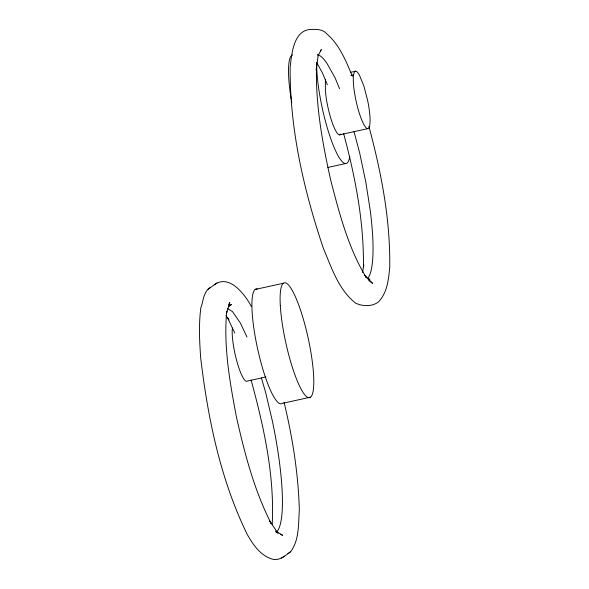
<?xml version="1.0" encoding="UTF-8"?>
<svg xmlns="http://www.w3.org/2000/svg" width="589" height="589" viewBox="0 0 589 589"><rect width="100%" height="100%" fill="white"/><g stroke="black" fill="none" stroke-linecap="round" stroke-linejoin="round"><path stroke-width="0.88" d="M272.206 524.262C274.673 475.485 263.879 426.922 251.128 380.111M226.441 313.444L226.728 311.213C223.437 346.693 229.865 382.151 236.41 416.902C244.641 453.375 254.087 490.041 271.176 523.511L269.674 521.103L278.067 533.251L275.667 531.123L282.683 535.327L280.401 534.223M232.464 328.088L232.221 329.899A29.398 5.706 77.6 0 0 237.566 363.759A29.398 5.706 77.6 0 0 247.395 381.061L265.882 376.997M316.116 70.032L318.332 54.497M362.655 272.479L363.759 264.711L363.406 267.458C364.112 222.075 355.3 177.068 343.586 133.408M226.588 313.348L229.747 302.466L228.753 304.734M353.555 74.803L354.387 72.042A29.398 5.706 77.6 0 1 359.489 75.267L363.847 85.957L367.624 100.388A29.398 5.706 77.6 0 1 370.106 120.576L369.826 125.045A29.398 5.706 77.6 0 1 359.533 113.891A29.398 5.706 77.6 0 1 353.555 74.803L350.911 75.385M317.92 55.837L321.388 49.572L320.328 50.875M210.729 287.314C203.293 291.253 203.529 300.891 200.834 307.789C198.67 324.377 199.494 341.083 200.672 357.714C207.836 418.33 220.389 479.453 247.321 534.606C253.248 544.788 259.933 555.015 271.691 558.932C279.002 561.531 285.164 555.692 290.598 551.753C299.492 540.032 298.292 523.717 299.337 509.875C298.292 473.563 292.564 437.494 284.045 402.221M214.3 284.818C229.29 273.48 245.267 294.898 251.289 306.376M228.812 306.309L231.587 304.351L228.584 306.464M281.542 558.114L284.31 556.163M287.881 553.667L290.598 551.753M208.013 289.228L217.069 282.867M350.44 72.344L355.719 71.188M339.485 134.852L367.654 128.667M327.845 167.453L345.448 163.587M255.147 289.457L283.324 283.272M310.543 397.163L282.367 403.347A58.804 11.412 77.6 0 1 257.57 348.651A58.804 11.412 77.6 0 1 257.349 289.015M368.213 279.319L369.899 279.179L368.177 279.164M368.64 280.452L372.623 283.383L364.79 275.24L366.417 277.831C348.283 248.057 339.492 213.851 330.76 180.425C322.514 143.296 315.571 105.468 316.477 67.286M227.339 308.481L232.434 311.537L240.378 323.03L246.975 337.026M225.977 315.586L228.937 319.879L227.435 317.471L234.783 333.065M316.772 62.802L322.477 72.97L327.329 84.728M352.362 76.349C346.045 61.079 339.581 44.874 326.77 33.794C322.824 29.052 316.256 29.273 310.661 29.45C293.285 30.253 291.607 54.806 290.156 67.337C289.7 129.101 303.806 190.232 323.435 248.499C331.644 267.855 338.469 289.582 355.594 303.144C362.544 306.435 372.204 306.825 378.491 301.907C387.378 292.519 388.541 279.606 389.727 267.399C390.478 219.653 381.216 172.305 368.905 126.363M339.566 88.725L335.075 77.851L326.77 63.038A115.613 22.441 77.6 0 0 317.486 54.534M261.391 377.939L265.529 392.053L272.442 421.334A115.613 22.441 77.6 0 1 276.16 532.375M353.967 131.399L359.651 152.86L365.857 182.369L370.304 210.855A115.613 22.441 77.6 0 1 367.514 278.553M291.783 102.552A58.804 11.412 77.6 0 1 291.481 100.807M291.194 99.077A58.804 11.412 77.6 0 1 292.667 54.88M340.817 133.99A29.398 5.706 77.6 0 1 326.24 98.223L325.393 91.339L325.378 80.987A29.398 5.706 77.6 0 1 325.732 79.382M349.785 156.35A58.804 11.412 77.6 0 1 330.93 139.151A58.804 11.412 77.6 0 1 316.705 62.787M280.305 305.522A58.804 11.412 77.6 0 0 307.51 397.258A58.804 11.412 77.6 0 0 302.974 317.869A58.804 11.412 77.6 0 0 280.305 305.522"/></g></svg>
